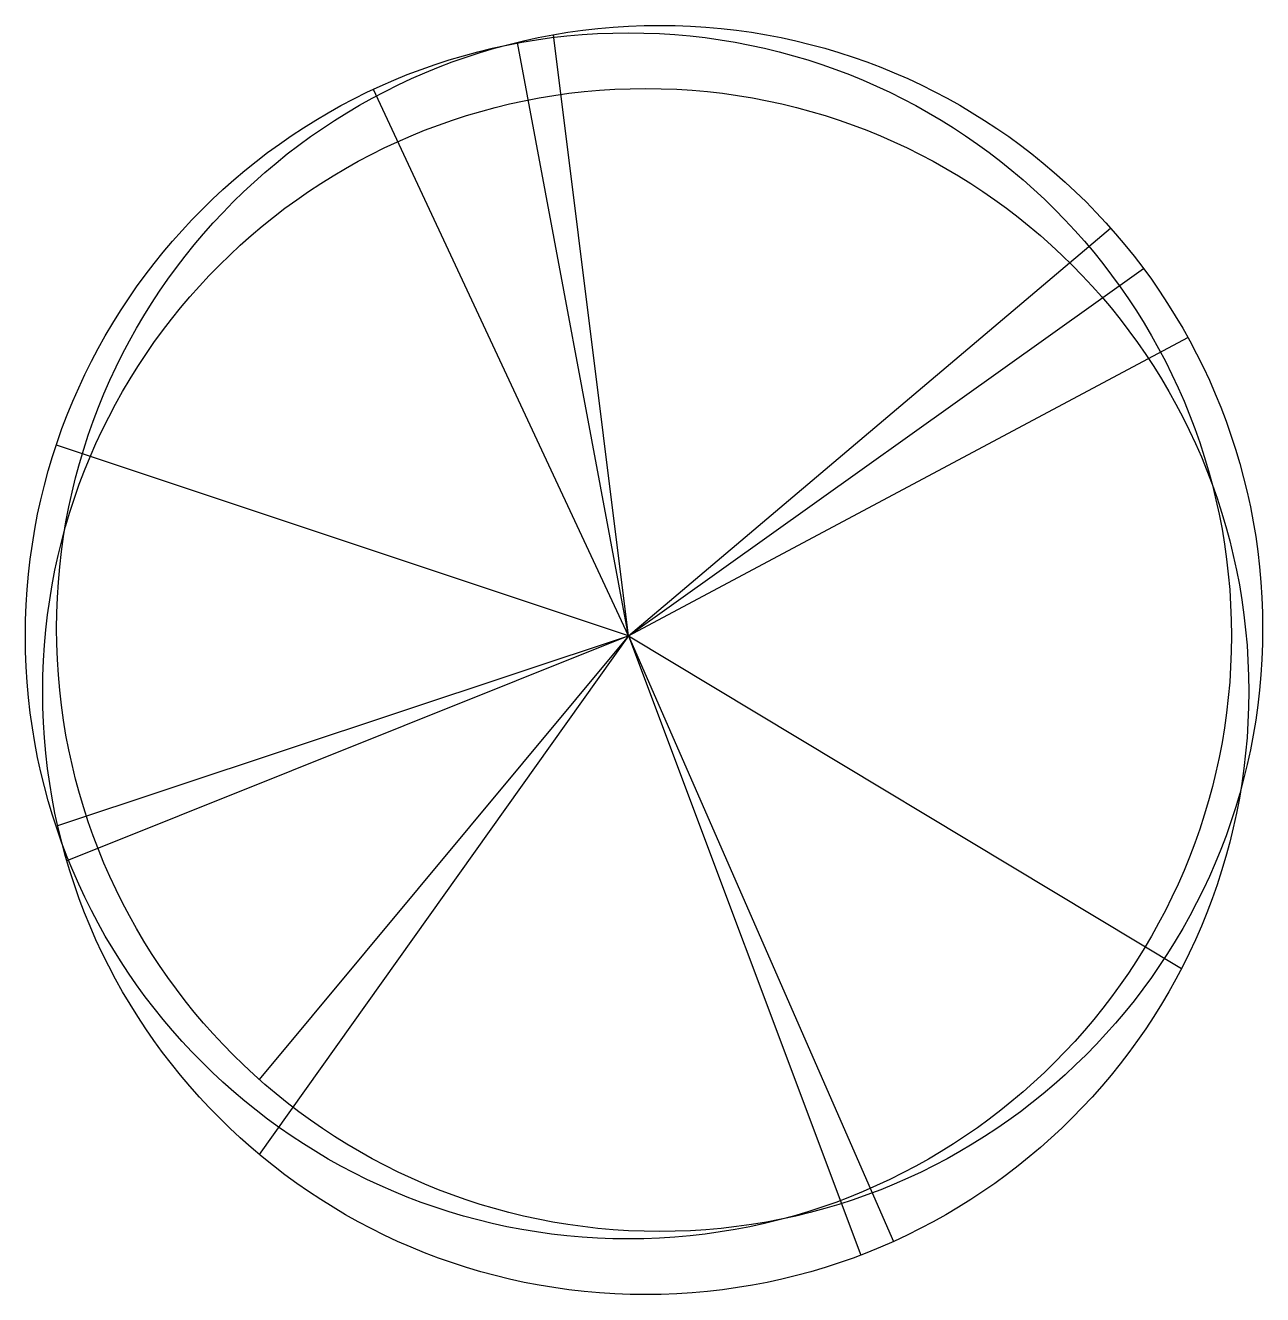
# Model space of a CAD drawing. Extents: x -1.54 to 1.59, y -1.66 to 1.55.
import ezdxf

# ---------------------------------------------------------------- set-up
doc = ezdxf.new("R2010")
doc.units = 0
doc.header["$LTSCALE"] = 1.25
doc.layers.get('0').update_dxf_attribs({"linetype": 'CONTINUOUS'})

msp = doc.modelspace()

# ---------------------------------------------------------------- linework, layer by layer
at = {"color": 0}
for p, q in [((-0.0148, 0.0046), (-0.2044, 1.5235)), ((-0.0148, 0.0046), (-0.2948, 1.5045)), ((-0.0148, 0.0046), (-0.6593, 1.3856)), ((-0.0148, 0.0046), (1.2038, 1.035)), ((-0.0148, 0.0046), (1.2866, 0.9332)), ((-0.0148, 0.0046), (1.399, 0.7584)), ((-0.0148, 0.0046), (-1.4606, 0.4865)), ((-1.4569, -0.4747), (-0.0148, 0.0046)), ((-0.0148, 0.0046), (-1.4337, -0.564)), ((-0.0148, 0.0046), (-0.948, -1.3057)), ((-0.0148, 0.0046), (-0.9478, -1.1163)), ((-0.0148, 0.0046), (1.3826, -0.8364)), ((-0.0148, 0.0046), (0.5722, -1.56)), ((-0.0148, 0.0046), (0.6548, -1.5257))]:
    msp.add_line(p, q, dxfattribs=at)
for centre in [(0.064, 0.0234), (-0.0148, 0.0046), (0.029, -0.1361)]:
    msp.add_circle(centre, 1.524, dxfattribs=at)

doc.saveas('drawing.dxf')
